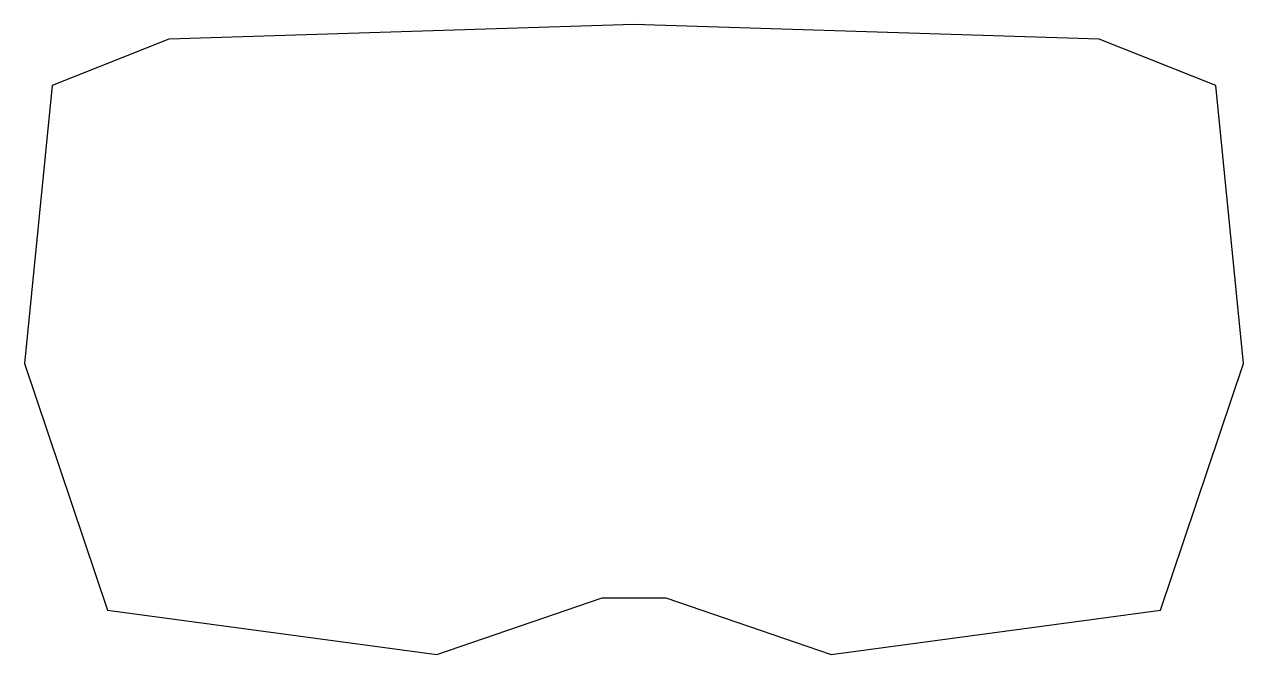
# Model space of a CAD drawing. Header units: millimetres. Extents: x 83 to 376, y -232 to -80.
import ezdxf

# ---------------------------------------------------------------- set-up
doc = ezdxf.new("R2010")
doc.units = ezdxf.units.MM

msp = doc.modelspace()

# ---------------------------------------------------------------- linework, layer by layer
for p, q in [((229.69, -80.38), (117.86, -83.94)), ((341.53, -83.94), (229.69, -80.38)), ((117.86, -83.94), (89.86, -95.05)), ((369.53, -95.05), (341.53, -83.94)), ((89.86, -95.05), (83.15, -161.9)), ((376.24, -161.9), (369.53, -95.05)), ((83.15, -161.9), (103.14, -221.28)), ((356.25, -221.28), (376.24, -161.9)), ((182.29, -231.95), (222.01, -218.28)), ((222.01, -218.28), (237.38, -218.28)), ((237.38, -218.28), (277.1, -231.95)), ((103.14, -221.28), (182.29, -231.95)), ((277.1, -231.95), (356.25, -221.28))]:
    msp.add_line(p, q)

doc.saveas('drawing.dxf')
